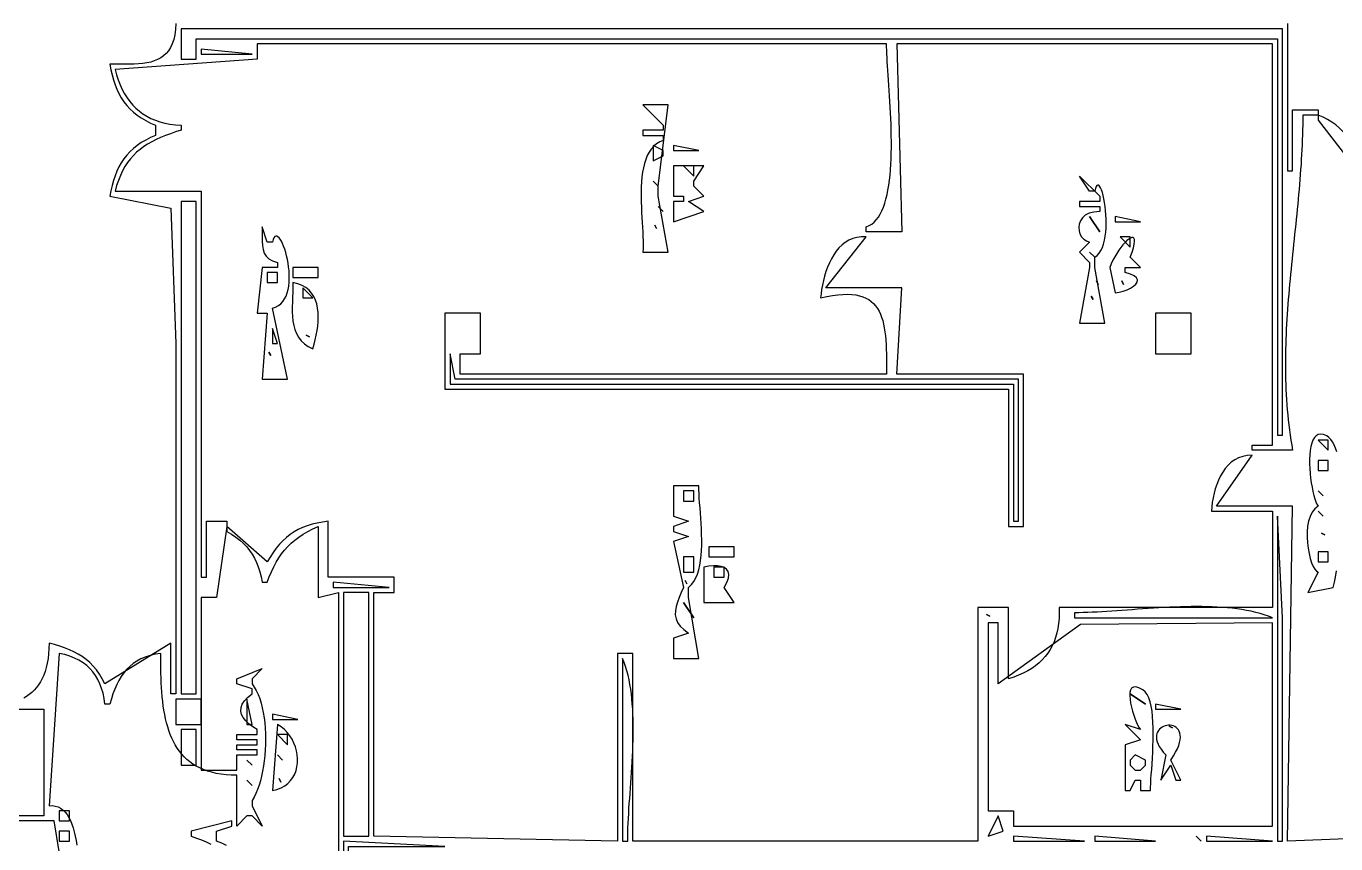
# Model space of a CAD drawing. Extents: x 0 to 792, y 0 to 1224.
# Drawn here: x 272.5 to 530.5, y 413.5 to 574.5 of the extents above; entities that cross this region are included whole.
import ezdxf

# ---------------------------------------------------------------- set-up
doc = ezdxf.new("R2010")
doc.units = 0
doc.layers.add('C7', color=7, linetype='CONTINUOUS')

msp = doc.modelspace()

# ---------------------------------------------------------------- linework, layer by layer
at = {"layer": 'C7'}
for points in [[(302, 575), (301.9244, 573.835), (301.7791, 572.7885), (301.5666, 571.854), (301.2893, 571.0254), (300.9496, 570.2962), (300.5499, 569.6601), (300.0926, 569.1109), (299.5801, 568.6421), (299.0149, 568.2476), (298.3994, 567.9209), (297.736, 567.6558), (297.0271, 567.4459), (296.2752, 567.2849), (295.4826, 567.1665), (294.6518, 567.0844), (293.7852, 567.0323), (292.8853, 567.0038), (291.9543, 566.9926), (290.9948, 566.9925), (290.0092, 566.997), (289, 567), (289.1899, 565.9272), (289.4193, 564.8985), (289.6903, 563.9137), (290.0053, 562.9725), (290.3662, 562.0747), (290.7754, 561.22), (291.235, 560.4084), (291.7471, 559.6395), (292.3141, 558.913), (292.938, 558.2289), (293.621, 557.5869), (294.3654, 556.9867), (295.1733, 556.4281), (296.0469, 555.911), (296.9884, 555.435), (298, 555), (298, 553), (296.9884, 552.5649), (296.0469, 552.0889), (295.1733, 551.5717), (294.3654, 551.0132), (293.621, 550.413), (292.938, 549.7709), (292.3141, 549.0868), (291.7471, 548.3604), (291.235, 547.5915), (290.7754, 546.7798), (290.3662, 545.9252), (290.0053, 545.0274), (289.6903, 544.0862), (289.4193, 543.1014), (289.1899, 542.0727), (289, 541), (300.9722, 538.6821), (302, 512), (302, 443), (301, 443), (301, 453), (288, 445), (287.4844, 445.9944), (286.9296, 446.9043), (286.335, 447.7346), (285.7, 448.4901), (285.0239, 449.1757), (284.3064, 449.7962), (283.5467, 450.3566), (282.7442, 450.8615), (281.8985, 451.3159), (281.0088, 451.7246), (280.0748, 452.0926), (279.0956, 452.4245), (278.0709, 452.7254), (277, 453), (276.9775, 451.9322), (276.9112, 450.9244), (276.8021, 449.9747), (276.6515, 449.0816), (276.4605, 448.2434), (276.2301, 447.4585), (275.9617, 446.7253), (275.6562, 446.042), (275.315, 445.4072), (274.939, 444.8192), (274.5295, 444.2762), (274.0876, 443.7768), (273.6145, 443.3192), (273.1113, 442.9018), (272.5792, 442.523), (272.0193, 442.1811)], [(521, 575), (521, 546), (522, 546), (522, 558), (527, 558), (527, 557), (524, 557), (523.9959, 556.0266), (523.984, 555.053), (523.9645, 554.0791), (523.9378, 553.1049), (523.9042, 552.1304), (523.864, 551.1556), (523.8175, 550.1804), (523.7652, 549.205), (523.7073, 548.2292), (523.6441, 547.2531), (523.576, 546.2767), (523.5032, 545.3), (523.4262, 544.3229), (523.3453, 543.3455), (523.2607, 542.3678), (523.1728, 541.3897), (523.082, 540.4113), (522.9885, 539.4326), (522.8927, 538.4535), (522.7949, 537.474), (522.6955, 536.4943), (522.5948, 535.5141), (522.493, 534.5336), (522.3906, 533.5528), (522.2878, 532.5716), (522.185, 531.59), (522.0825, 530.6081), (521.9807, 529.6258), (521.8798, 528.6431), (521.7802, 527.66), (521.6823, 526.6766), (521.5863, 525.6928), (521.4925, 524.7086), (521.4014, 523.7241), (521.3132, 522.7391), (521.2283, 521.7538), (521.1469, 520.768), (521.0695, 519.7819), (520.9963, 518.7954), (520.9277, 517.8084), (520.8639, 516.8211), (520.8054, 515.8334), (520.7525, 514.8452), (520.7054, 513.8566), (520.6646, 512.8677), (520.6303, 511.8783), (520.6028, 510.8885), (520.5826, 509.8982), (520.5698, 508.9076), (520.5649, 507.9165), (520.5682, 506.925), (520.58, 505.933), (520.6006, 504.9406), (520.6304, 503.9478), (520.6696, 502.9545), (520.7187, 501.9608), (520.7779, 500.9667), (520.8476, 499.9721), (520.9281, 498.977), (521.0197, 497.9815), (521.1228, 496.9855), (521.2376, 495.9891), (521.3645, 494.9922), (521.5039, 493.9948), (521.6561, 492.997), (521.8213, 491.9987), (522, 491), (514, 491), (514, 492), (518, 492), (518, 571), (444, 571), (445, 534), (438, 534), (438, 535), (438.5531, 535.2315), (439.0659, 535.5428), (439.5397, 535.9303), (439.9758, 536.3903), (440.3757, 536.9191), (440.7406, 537.513), (441.0719, 538.1686), (441.371, 538.882), (441.6392, 539.6496), (441.8779, 540.4678), (442.0883, 541.333), (442.272, 542.2414), (442.4301, 543.1895), (442.5642, 544.1735), (442.6754, 545.1898), (442.7652, 546.2349), (442.835, 547.3049), (442.886, 548.3964), (442.9197, 549.5055), (442.9373, 550.6287), (442.9402, 551.7624), (442.9299, 552.9028), (442.9075, 554.0463), (442.8746, 555.1893), (442.8324, 556.3281), (442.7823, 557.459), (442.7256, 558.5785), (442.6637, 559.6828), (442.5979, 560.7684), (442.5297, 561.8314), (442.4603, 562.8684), (442.3911, 563.8757), (442.3234, 564.8495), (442.2586, 565.7864), (442.1981, 566.6825), (442.1432, 567.5342), (442.0952, 568.338), (442.0556, 569.0901), (442.0256, 569.7869), (442.0066, 570.4247), (442, 571), (318, 571), (318, 568), (290, 566), (290.297, 564.9297), (290.6321, 563.9142), (291.0064, 562.9533), (291.4205, 562.0472), (291.8754, 561.1957), (292.3718, 560.3988), (292.9107, 559.6566), (293.493, 558.9689), (294.1194, 558.3358), (294.7908, 557.7572), (295.508, 557.2331), (296.272, 556.7636), (297.0836, 556.3484), (297.9436, 555.9877), (298.8529, 555.6815), (299.8123, 555.4296), (300.8227, 555.232), (301.885, 555.0888), (303, 555), (303, 554), (301.9291, 553.6742), (300.9026, 553.3337), (299.9204, 552.9749), (298.982, 552.5945), (298.0872, 552.1891), (297.2359, 551.7554), (296.4276, 551.2899), (295.6623, 550.7893), (294.9396, 550.2503), (294.2592, 549.6693), (293.6209, 549.0432), (293.0245, 548.3684), (292.4697, 547.6416), (291.9562, 546.8595), (291.4838, 546.0186), (291.0523, 545.1155), (290.6613, 544.147), (290.3106, 543.1096), (290, 542), (307, 542), (307, 466), (308, 466), (308, 477), (312, 477), (312, 476), (310, 462), (307, 462), (307, 428), (314, 428), (314, 431), (318, 431), (318, 432), (314, 432), (314, 433), (318, 433), (318, 434), (314, 434), (314, 435), (318, 435), (318, 436), (317.1197, 436.5376), (316.3624, 437.1103), (315.7399, 437.7129), (315.2636, 438.3404), (314.9451, 438.9875), (314.7962, 439.6493), (314.8283, 440.3207), (315.0532, 440.9965), (315.4823, 441.6718), (316.1274, 442.3413), (317, 443), (317, 444), (314, 445), (314, 446), (319, 448), (317, 446), (317, 445), (317.4342, 444.369), (317.8281, 443.668), (318.1821, 442.9029), (318.4968, 442.0799), (318.7728, 441.2048), (319.0106, 440.2836), (319.2107, 439.3224), (319.3737, 438.3271), (319.5002, 437.3037), (319.5906, 436.2583), (319.6456, 435.1967), (319.6657, 434.125), (319.6515, 433.0493), (319.6034, 431.9754), (319.5221, 430.9093), (319.408, 429.8572), (319.2618, 428.8248), (319.0839, 427.8184), (318.875, 426.8437), (318.6356, 425.9069), (318.3662, 425.0139), (318.0674, 424.1707), (317.7397, 423.3834), (317.3837, 422.6578), (317, 422), (317, 421), (319, 417), (317, 419), (316, 419), (314, 417), (314, 427), (312.9087, 427.0239), (311.8715, 427.0945), (310.887, 427.2109), (309.9538, 427.3717), (309.0706, 427.5757), (308.236, 427.822), (307.4486, 428.1092), (306.7071, 428.4362), (306.0101, 428.8019), (305.3562, 429.2051), (304.744, 429.6446), (304.1723, 430.1193), (303.6395, 430.628), (303.1444, 431.1696), (302.6856, 431.7428), (302.2617, 432.3466), (301.8714, 432.9797), (301.5132, 433.641), (301.1858, 434.3294), (300.8879, 435.0436), (300.6181, 435.7826), (300.3749, 436.5451), (300.1571, 437.33), (299.9633, 438.1361), (299.792, 438.9623), (299.642, 439.8074), (299.5119, 440.6702), (299.4002, 441.5496), (299.3057, 442.4444), (299.2269, 443.3535), (299.1626, 444.2757), (299.1112, 445.2098), (299.0715, 446.1547), (299.0421, 447.1092), (299.0216, 448.0721), (299.0087, 449.0423), (299.0019, 450.0187), (299, 451), (297.913, 450.8165), (296.9037, 450.5705), (295.9686, 450.2628), (295.1043, 449.8941), (294.3073, 449.4652), (293.5742, 448.9769), (292.9015, 448.43), (292.2858, 447.8253), (291.7237, 447.1635), (291.2117, 446.4455), (290.7464, 445.672), (290.3244, 444.8438), (289.9421, 443.9617), (289.5963, 443.0265), (289.2834, 442.039), (289, 441), (288, 441), (287.8453, 442.0999), (287.6329, 443.1348), (287.3614, 444.1055), (287.0295, 445.0125), (286.6357, 445.8567), (286.1788, 446.6388), (285.6573, 447.3595), (285.07, 448.0195), (284.4154, 448.6194), (283.6923, 449.1602), (282.8991, 449.6423), (282.0347, 450.0667), (281.0976, 450.4339), (280.0865, 450.7448), (279, 451), (277, 421), (277.6398, 421.0106), (278.2334, 420.9266), (278.7824, 420.7526), (279.2883, 420.4926), (279.7527, 420.1512), (280.1772, 419.7326), (280.5633, 419.2412), (280.9126, 418.6812), (281.2267, 418.0571), (281.507, 417.3732), (281.7552, 416.6337), (281.9728, 415.8431), (282.1615, 415.0057), (282.3227, 414.1258), (282.4579, 413.2078)], [(303, 574), (303, 568), (306, 568), (306, 572), (519, 572), (519, 494), (520, 494), (520, 574), (303, 574)], [(307, 570), (307, 569), (317, 569), (307, 570)], [(394, 559), (398, 555), (398, 554), (394, 554), (394, 553), (398, 553), (398, 552), (397.2981, 551.7076), (396.6724, 551.3251), (396.1189, 550.8584), (395.6335, 550.3135), (395.2123, 549.6964), (394.8511, 549.0132), (394.546, 548.2698), (394.2929, 547.4722), (394.0878, 546.6264), (393.9266, 545.7384), (393.8053, 544.8143), (393.7199, 543.8599), (393.6663, 542.8813), (393.6405, 541.8846), (393.6385, 540.8756), (393.6562, 539.8605), (393.6896, 538.8451), (393.7347, 537.8356), (393.7875, 536.8378), (393.8438, 535.8578), (393.8997, 534.9016), (393.9511, 533.9752), (393.994, 533.0846), (394.0244, 532.2358), (394.0382, 531.4347), (394.0314, 530.6874), (394, 530), (399, 530), (397, 541), (397, 542), (397, 543), (399, 559), (394, 559)], [(396, 557), (397, 556), (396, 557)], [(527, 557), (527, 556), (534, 547), (535, 547), (534.7718, 548.0402), (534.5004, 549.0239), (534.1835, 549.9527), (533.8186, 550.8281), (533.4033, 551.6517), (532.9352, 552.4252), (532.4119, 553.1502), (531.831, 553.8282), (531.19, 554.4608), (530.4866, 555.0497), (529.7183, 555.5965), (528.8827, 556.1027), (527.9774, 556.57), (527, 557)], [(396, 551), (396, 548), (398, 549), (398, 550), (396, 551)], [(400, 551), (400, 550), (405, 550), (400, 551)], [(400, 547), (400, 541), (402, 541), (402, 540), (400, 540), (400, 539), (400, 536), (406, 538), (403, 540), (406, 541), (404, 543), (404, 544), (406, 547), (400, 547)], [(402, 547), (404, 545), (404, 547), (402, 547)], [(480, 545), (484, 541), (484, 540), (480, 540), (480, 539), (484, 539), (484, 538), (482.8511, 537.9084), (481.9043, 537.6523), (481.1497, 537.2599), (480.5774, 536.7591), (480.1775, 536.1779), (479.9402, 535.5444), (479.8555, 534.8866), (479.9136, 534.2326), (480.1046, 533.6103), (480.4186, 533.0479), (480.8458, 532.5734), (481.3762, 532.2147), (482, 532), (480, 530), (482, 528), (482, 527), (480, 516), (485, 516), (483, 527), (483, 528), (483, 529), (483.4666, 529.3412), (483.8718, 529.7833), (484.2188, 530.3157), (484.5105, 530.9273), (484.7501, 531.6075), (484.9405, 532.3453), (485.0848, 533.13), (485.1861, 533.9508), (485.2474, 534.7968), (485.2719, 535.6571), (485.2624, 536.5211), (485.2222, 537.3778), (485.1542, 538.2164), (485.0616, 539.0262), (484.9473, 539.7962), (484.8144, 540.5157), (484.6659, 541.1738), (484.5051, 541.7598), (484.3348, 542.2628), (484.1581, 542.6719), (483.9781, 542.9764), (483.7979, 543.1655), (483.6205, 543.2282), (483.4489, 543.1539), (483.2863, 542.9316), (483.1356, 542.5506), (483, 542), (482, 542), (480, 545)], [(396, 544), (397, 543), (396, 544)], [(303, 540), (303, 443), (306, 443), (306, 540), (303, 540)], [(397, 539), (398, 538), (397, 539)], [(482, 537), (484, 534), (482, 537)], [(487, 537), (487, 536), (492, 536), (487, 537)], [(319, 535), (319.0129, 534.022), (319.0052, 533.0746), (319.0086, 532.1694), (319.0546, 531.3181), (319.175, 530.5325), (319.4014, 529.8243), (319.7655, 529.2053), (320.2988, 528.687), (321.0331, 528.2813), (322, 528), (322, 527), (319, 527), (318, 518), (320, 518), (319, 505), (324, 505), (321, 519), (321.624, 519.1901), (322.1737, 519.4715), (322.6526, 519.8362), (323.0638, 520.2765), (323.411, 520.7844), (323.6973, 521.3521), (323.9263, 521.9717), (324.1013, 522.6354), (324.2256, 523.3354), (324.3027, 524.0637), (324.3359, 524.8126), (324.3287, 525.5741), (324.2844, 526.3404), (324.2063, 527.1037), (324.098, 527.856), (323.9627, 528.5896), (323.8038, 529.2966), (323.6247, 529.9691), (323.4289, 530.5992), (323.2196, 531.1792), (323.0003, 531.7012), (322.7744, 532.1572), (322.5452, 532.5395), (322.3161, 532.8402), (322.0905, 533.0514), (321.8718, 533.1653), (321.6634, 533.174), (321.4686, 533.0697), (321.2908, 532.8445), (321.1335, 532.4905), (321, 532), (320, 532), (319, 535)], [(396.3333, 535.3333), (396.6667, 534.6667), (396.3333, 535.3333)], [(429, 521), (430.2148, 521.2662), (431.3514, 521.4686), (432.4126, 521.6085), (433.4008, 521.6873), (434.3186, 521.7065), (435.1687, 521.6676), (435.9536, 521.5719), (436.676, 521.4209), (437.3384, 521.2161), (437.9435, 520.9589), (438.4938, 520.6507), (438.9919, 520.293), (439.4405, 519.8872), (439.8421, 519.4347), (440.1993, 518.9371), (440.5148, 518.3956), (440.7911, 517.8118), (441.0308, 517.1872), (441.2365, 516.523), (441.4108, 515.8209), (441.5563, 515.0822), (441.6757, 514.3083), (441.7715, 513.5008), (441.8462, 512.661), (441.9026, 511.7903), (441.9432, 510.8903), (441.9705, 509.9624), (441.9873, 509.0079), (441.9961, 508.0284), (441.9994, 507.0253), (442, 506), (358, 506), (358, 510), (362, 510), (362, 518), (355, 518), (355, 503), (466, 503), (466, 476), (469, 476), (469, 506), (444, 506), (445, 523), (430, 523), (438, 533), (437.0532, 533.0165), (436.1688, 532.9095), (435.3448, 532.688), (434.5797, 532.3613), (433.8718, 531.9382), (433.2192, 531.4281), (432.6203, 530.8398), (432.0734, 530.1826), (431.5768, 529.4655), (431.1288, 528.6976), (430.7276, 527.8879), (430.3716, 527.0457), (430.059, 526.1799), (429.7882, 525.2997), (429.5573, 524.4141), (429.3648, 523.5322), (429.2089, 522.6632), (429.0878, 521.8161), (429, 521)], [(486, 527), (487, 522), (487.8169, 522.1081), (488.6211, 522.3045), (489.3809, 522.5749), (490.0646, 522.9052), (490.6407, 523.2812), (491.0775, 523.6886), (491.3432, 524.1134), (491.4064, 524.5412), (491.2353, 524.958), (490.7983, 525.3495), (490.0637, 525.7015), (489, 526), (489, 527), (492, 527), (490, 529), (490.3773, 530.0214), (490.6411, 530.8718), (490.8003, 531.5597), (490.8637, 532.0943), (490.8399, 532.4842), (490.7378, 532.7383), (490.5661, 532.8655), (490.3337, 532.8747), (490.0493, 532.7747), (489.7217, 532.5743), (489.3596, 532.2825), (488.9719, 531.908), (488.5673, 531.4598), (488.1546, 530.9466), (487.7426, 530.3773), (487.3401, 529.7609), (486.9557, 529.1061), (486.5984, 528.4217), (486.2769, 527.7167), (486, 527)], [(488, 533), (490, 531), (490, 533), (488, 533)], [(482, 530), (483, 529), (482, 530)], [(325, 527), (325, 525), (330, 525), (330, 527), (325, 527)], [(320, 526), (320, 524), (322, 524), (322, 526), (320, 526)], [(325, 524), (325.0155, 523.0582), (325.0033, 522.1021), (324.9761, 521.1384), (324.9465, 520.174), (324.9271, 519.2155), (324.9305, 518.2698), (324.9695, 517.3435), (325.0565, 516.4435), (325.2043, 515.5765), (325.4254, 514.7493), (325.7325, 513.9686), (326.1383, 513.2412), (326.6552, 512.5739), (327.2961, 511.9734), (328.0735, 511.4465), (329, 511), (329.2364, 511.8548), (329.4549, 512.7365), (329.6484, 513.6371), (329.8105, 514.5487), (329.9343, 515.4632), (330.013, 516.3727), (330.0401, 517.2692), (330.0087, 518.1449), (329.9121, 518.9917), (329.7436, 519.8016), (329.4965, 520.5668), (329.1641, 521.2792), (328.7395, 521.9308), (328.2161, 522.5139), (327.5872, 523.0202), (326.846, 523.442), (325.9858, 523.7712), (325, 524)], [(483.3333, 524.3333), (483.6667, 523.6667), (483.3333, 524.3333)], [(488.3333, 524.3333), (488.6667, 523.6667), (488.3333, 524.3333)], [(327, 523), (327, 521), (329, 521), (327, 523)], [(482.3333, 521.3333), (482.6667, 520.6667), (482.3333, 521.3333)], [(495, 518), (495, 510), (502, 510), (502, 518), (495, 518)], [(321, 515), (321, 512), (322, 512), (321, 515)], [(327.6667, 513.6667), (328.3333, 513.3333), (327.6667, 513.6667)], [(320.3333, 510.3333), (320.6667, 509.6667), (320.3333, 510.3333)], [(356, 510), (356, 504), (467, 504), (467, 477), (468, 477), (468, 505), (357, 505), (356, 510)], [(530.6987, 490.6559), (530.4541, 491.4007), (530.177, 492.0672), (529.8661, 492.6491), (529.52, 493.1401), (529.1373, 493.5338), (528.7168, 493.824), (528.0874, 494.0882), (527.5326, 494.1731), (527.049, 494.0931), (526.6331, 493.8626), (526.2815, 493.496), (525.9907, 493.0075), (525.7572, 492.4117), (525.5776, 491.7228), (525.4485, 490.9553), (525.3663, 490.1235), (525.3277, 489.2418), (525.3291, 488.3245), (525.3671, 487.3861), (525.4382, 486.4409), (525.5391, 485.5032), (525.6662, 484.5876), (525.816, 483.7082), (525.9852, 482.8796), (526.1703, 482.116), (526.3677, 481.4319), (526.5741, 480.8416), (526.786, 480.3595), (527, 480)], [(527, 493), (529, 491), (529, 493), (527, 493)], [(546, 415), (521, 414), (522, 480), (507, 480), (514, 490), (513.0442, 489.9554), (512.159, 489.7862), (511.3426, 489.5023), (510.5928, 489.1134), (509.9077, 488.6295), (509.2853, 488.0604), (508.7235, 487.416), (508.2203, 486.7061), (507.7738, 485.9407), (507.3819, 485.1296), (507.0427, 484.2826), (506.754, 483.4096), (506.514, 482.5204), (506.3206, 481.625), (506.1718, 480.7333), (506.0656, 479.8549), (506, 479)], [(527, 489), (527, 487), (529, 487), (529, 489), (527, 489)], [(400, 484), (400, 479), (400, 478), (403, 477), (400, 476), (400, 475), (403, 474), (400, 473), (402, 464), (401.5416, 462.9801), (401.131, 462.0125), (400.7887, 461.0931), (400.5355, 460.2181), (400.3922, 459.3833), (400.3795, 458.585), (400.5181, 457.819), (400.8287, 457.0815), (401.3321, 456.3685), (402.0489, 455.676), (403, 455), (400, 454), (400, 450), (405, 450), (403, 462), (403, 463), (403, 464), (403.5374, 464.5336), (403.9996, 465.1537), (404.3916, 465.8526), (404.7183, 466.6227), (404.9845, 467.4564), (405.195, 468.3462), (405.355, 469.2844), (405.4691, 470.2634), (405.5423, 471.2756), (405.5795, 472.3134), (405.5857, 473.3693), (405.5656, 474.4356), (405.5242, 475.5047), (405.4664, 476.5691), (405.397, 477.621), (405.321, 478.653), (405.2433, 479.6575), (405.1688, 480.6267), (405.1022, 481.5532), (405.0487, 482.4293), (405.0129, 483.2474), (405, 484), (400, 484)], [(402, 483), (402, 481), (404, 481), (404, 483), (402, 483)], [(527, 483), (528, 482), (527, 483)], [(527, 480), (526.3458, 479.4766), (525.8226, 478.7915), (525.421, 477.971), (525.1316, 477.0415), (524.945, 476.0294), (524.8519, 474.9612), (524.8428, 473.8632), (524.9085, 472.7619), (525.0395, 471.6836), (525.2266, 470.6548), (525.4602, 469.7019), (525.7311, 468.8513), (526.0299, 468.1294), (526.3473, 467.5626), (526.6737, 467.1773), (527, 467), (525, 463), (530, 464), (530.1178, 464.4739), (530.2399, 465.0399), (530.365, 465.6917), (530.4915, 466.423), (530.6183, 467.2274)], [(506, 479), (518, 479), (518, 460), (476, 460), (476.0143, 458.9188), (475.9771, 457.8796), (475.8878, 456.882), (475.746, 455.9258), (475.5514, 455.0106), (475.3035, 454.1362), (475.0018, 453.3021), (474.646, 452.5083), (474.2357, 451.7542), (473.7703, 451.0396), (473.2496, 450.3643), (472.673, 449.7278), (472.0402, 449.13), (471.3507, 448.5704), (470.6041, 448.0488), (469.8, 447.5649), (468.9379, 447.1184), (468.0175, 446.7089), (467.0383, 446.3362), (466, 446), (466, 460), (460, 460), (460, 414), (392, 414), (392, 451), (389, 451), (389, 414), (341, 415), (341, 463), (345, 463), (345, 466), (332, 466), (332, 477), (330.8934, 476.859), (329.8386, 476.6689), (328.8337, 476.428), (327.8769, 476.1347), (326.9664, 475.7874), (326.1004, 475.3846), (325.2768, 474.9247), (324.494, 474.4061), (323.7501, 473.8272), (323.0433, 473.1865), (322.3716, 472.4823), (321.7333, 471.7132), (321.1264, 470.8775), (320.5493, 469.9736), (320, 469), (312, 476), (312, 475), (312.9415, 474.451), (313.8022, 473.878), (314.5857, 473.2775), (315.2958, 472.6459), (315.9363, 471.98), (316.5108, 471.2762), (317.0231, 470.5311), (317.4769, 469.7412), (317.876, 468.9032), (318.2242, 468.0134), (318.525, 467.0686), (318.7824, 466.0653), (319, 465), (320, 465), (320.3974, 466.0747), (320.8181, 467.0873), (321.2654, 468.0408), (321.743, 468.9383), (322.2543, 469.7829), (322.803, 470.5777), (323.3924, 471.3258), (324.0262, 472.0303), (324.7078, 472.6942), (325.4408, 473.3207), (326.2287, 473.9129), (327.0751, 474.4738), (327.9834, 475.0066), (328.9572, 475.5143), (330, 476), (330, 462), (334, 463), (334, 402)], [(519, 478), (519, 414), (520, 414), (520, 458), (519, 478)], [(527, 479), (528, 478), (527, 479)], [(527.6667, 474.6667), (528.3333, 474.3333), (527.6667, 474.6667)], [(402, 470), (402, 467), (404, 467), (404, 470), (402, 470)], [(407, 472), (407, 470), (412, 470), (412, 472), (407, 472)], [(527, 471), (527, 469), (529, 469), (529, 471), (527, 471)], [(406, 468), (406, 461), (412, 461), (410, 464), (410.5325, 464.9761), (410.8288, 465.8165), (410.908, 466.5255), (410.7889, 467.1075), (410.4906, 467.567), (410.032, 467.9084), (409.4322, 468.1362), (408.7101, 468.2548), (407.8847, 468.2687), (406.975, 468.1823), (406, 468)], [(408, 468), (408, 466), (410, 466), (410, 468), (408, 468)], [(333, 465), (333, 464), (344, 464), (333, 465)], [(402.3333, 465.3333), (402.6667, 464.6667), (402.3333, 465.3333)], [(335, 463), (335, 415), (340, 415), (340, 463), (335, 463)], [(402, 461), (404, 458), (402, 461)], [(479, 459), (479, 458), (518, 458), (517.216, 458.3092), (516.406, 458.5908), (515.5712, 458.8459), (514.713, 459.0755), (513.8326, 459.2807), (512.9314, 459.4623), (512.0105, 459.6216), (511.0713, 459.7594), (510.115, 459.8769), (509.143, 459.9749), (508.1564, 460.0547), (507.1567, 460.1171), (506.145, 460.1633), (505.1227, 460.1942), (504.091, 460.2109), (503.0512, 460.2143), (502.0046, 460.2056), (500.9525, 460.1857), (499.8961, 460.1557), (498.8368, 460.1166), (497.7758, 460.0694), (496.7144, 460.0151), (495.6539, 459.9549), (494.5955, 459.8895), (493.5405, 459.8203), (492.4903, 459.748), (491.4461, 459.6738), (490.4091, 459.5987), (489.3808, 459.5238), (488.3622, 459.4499), (487.3548, 459.3783), (486.3598, 459.3098), (485.3785, 459.2456), (484.4121, 459.1865), (483.462, 459.1338), (482.5294, 459.0883), (481.6156, 459.0512), (480.7219, 459.0234), (479.8496, 459.006), (479, 459)], [(461.6667, 458.6667), (462.3333, 458.3333), (461.6667, 458.6667)], [(462, 457), (462, 420), (467, 420), (467, 417), (518, 417), (518, 457), (480.2238, 456.6821), (464, 445), (464, 457), (462, 457)], [(390, 450), (390, 414), (391, 414), (391.0064, 414.8543), (391.0248, 415.7321), (391.054, 416.6318), (391.0929, 417.552), (391.1402, 418.4913), (391.1947, 419.4482), (391.2554, 420.4213), (391.3209, 421.4092), (391.3901, 422.4104), (391.4617, 423.4234), (391.5348, 424.4469), (391.6079, 425.4794), (391.68, 426.5194), (391.7498, 427.5656), (391.8161, 428.6164), (391.8779, 429.6704), (391.9338, 430.7262), (391.9827, 431.7824), (392.0234, 432.8375), (392.0548, 433.89), (392.0755, 434.9386), (392.0845, 435.9817), (392.0806, 437.018), (392.0625, 438.046), (392.0291, 439.0643), (391.9792, 440.0714), (391.9115, 441.0659), (391.825, 442.0463), (391.7184, 443.0112), (391.5905, 443.9592), (391.4402, 444.8889), (391.2662, 445.7987), (391.0674, 446.6872), (390.8425, 447.553), (390.5905, 448.3947), (390.31, 449.2108), (390, 450)], [(492, 436), (489, 437), (492, 434), (489, 433), (489, 424), (490, 424), (491, 426), (492, 426), (492, 424), (494, 424), (494.0097, 424.6181), (494.0418, 425.3565), (494.0914, 426.2013), (494.1538, 427.1388), (494.2239, 428.155), (494.297, 429.2361), (494.3683, 430.3682), (494.4328, 431.5376), (494.4858, 432.7303), (494.5224, 433.9326), (494.5377, 435.1304), (494.5269, 436.3102), (494.4852, 437.4578), (494.4076, 438.5596), (494.2894, 439.6016), (494.1257, 440.5701), (493.9117, 441.4511), (493.6425, 442.2309), (493.3132, 442.8955), (492.919, 443.4311), (492.4552, 443.824), (491.6953, 444.2311), (491.0876, 444.4054), (490.62, 444.3717), (490.2805, 444.155), (490.0567, 443.7801), (489.9368, 443.2719), (489.9085, 442.6552), (489.9597, 441.9551), (490.0783, 441.1962), (490.2522, 440.4036), (490.4693, 439.6021), (490.7174, 438.8166), (490.9845, 438.072), (491.2584, 437.3931), (491.5271, 436.8049), (491.7783, 436.3322), (492, 436)], [(302, 442), (302, 437), (307, 437), (307, 442), (302, 442)], [(316, 442), (316, 437), (317, 437), (316, 442)], [(490, 443), (493, 441), (490, 443)], [(158, 440), (276, 440), (276, 419), (260, 419)], [(321, 439), (321, 438), (326, 438), (321, 439)], [(495, 441), (495, 440), (500, 440), (495, 441)], [(322, 437), (321, 424), (321.9065, 424.2109), (322.7174, 424.5196), (323.4341, 424.9171), (324.0583, 425.3945), (324.5915, 425.9426), (325.0352, 426.5526), (325.391, 427.2153), (325.6604, 427.9219), (325.8449, 428.6633), (325.946, 429.4305), (325.9654, 430.2145), (325.9046, 431.0064), (325.765, 431.797), (325.5483, 432.5775), (325.2559, 433.3388), (324.8895, 434.0719), (324.4505, 434.7679), (323.9405, 435.4177), (323.3611, 436.0123), (322.7137, 436.5427), (322, 437)], [(497, 431), (496, 426), (498, 429), (499, 426), (500, 426), (498, 430), (498.5212, 430.7964), (498.9486, 431.5392), (499.2879, 432.2293), (499.5445, 432.8675), (499.7238, 433.4548), (499.8314, 433.9918), (499.8728, 434.4795), (499.8535, 434.9188), (499.779, 435.3104), (499.6548, 435.6553), (499.4863, 435.9542), (499.2792, 436.2081), (499.0389, 436.4178), (498.7708, 436.5842), (498.4806, 436.708), (498.1736, 436.7902), (497.8555, 436.8316), (497.5316, 436.833), (497.2076, 436.7954), (496.8889, 436.7195), (496.5809, 436.6062), (496.2893, 436.4564), (496.0195, 436.2709), (495.777, 436.0506), (495.5674, 435.7963), (495.396, 435.5088), (495.2684, 435.1891), (495.1902, 434.838), (495.1668, 434.4563), (495.2037, 434.0449), (495.3064, 433.6046), (495.4805, 433.1363), (495.7314, 432.6408), (496.0646, 432.119), (496.4856, 431.5718), (497, 431)], [(497.6667, 436.6667), (498.3333, 436.3333), (497.6667, 436.6667)], [(303, 436), (303, 429), (306, 429), (306, 436), (303, 436)], [(322, 435), (324, 433), (324, 435), (322, 435)], [(322, 431), (323, 430), (322, 431)], [(491, 431), (490, 430), (490, 429), (491, 428), (492, 428), (493, 429), (493, 430), (491, 431)], [(316, 430), (317, 429), (316, 430)], [(316, 426), (317, 425), (316, 426)], [(322.3333, 426.3333), (322.6667, 425.6667), (322.3333, 426.3333)], [(279, 412), (278, 418), (261, 418)], [(279, 420), (279, 418), (281, 418), (281, 420), (279, 420)], [(311.9822, 413.1543), (311.0282, 413.6032), (310, 414), (310, 416), (313, 417), (313, 418), (305, 416), (305, 415), (306.0314, 414.6335), (307.0166, 414.2526), (307.9569, 413.8544), (308.8537, 413.4365)], [(464, 419), (462, 415), (465, 416), (464, 419)], [(279, 416), (279, 414), (281, 414), (281, 416), (279, 416)], [(335, 414), (335, 409), (355, 409), (355, 410), (336, 410), (336, 413), (355, 413), (335, 414)], [(467, 415), (467, 414), (481, 414), (467, 415)], [(483, 415), (483, 414), (495, 414), (483, 415)], [(503, 415), (504, 414), (503, 415)], [(505, 415), (505, 414), (518, 414), (505, 415)]]:
    msp.add_lwpolyline(points, dxfattribs=at)

doc.saveas('drawing.dxf')
